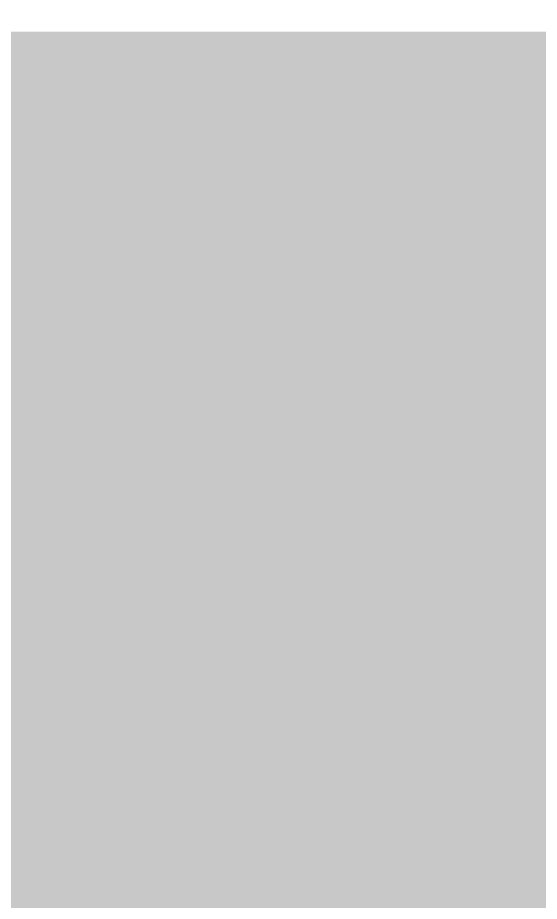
# Model space of a CAD drawing. Header units: inches. Extents: x -2 to 289, y -4 to 187.
# Drawn here: x 52.59092 to 52.60509, y 44.4485 to 44.47253 of the extents above; entities that cross this region are included whole.
import ezdxf

# ---------------------------------------------------------------- set-up
doc = ezdxf.new("R2010")
doc.units = ezdxf.units.IN
for name, color, linetype in [('Bottom Layer', 5, 'Continuous'), ('Layer 1', 16, 'Continuous'), ('Layer 2', 76, 'Continuous'), ('Top Layer', 1, 'Continuous'), ('Top Overlay', 2, 'Continuous')]:
    doc.layers.add(name, color=color, linetype=linetype)

# ---------------------------------------------------------------- blocks, each defined once
blk = doc.blocks.new('C___0603_38')
at = {"layer": 'Top Overlay', "const_width": 0.127}
blk.add_lwpolyline([(1.2446, 0.5334), (1.2446, -0.5334)], dxfattribs=at)

msp = doc.modelspace()

# ---------------------------------------------------------------- hatches: boundary and pattern name
at = {"layer": 'Bottom Layer'}
h = msp.add_hatch(color=5, dxfattribs=at)
edge = h.paths.add_edge_path()
edge.add_arc((52.310944, 44.751056), 0.299999, 0, 360)
at = {"layer": 'Layer 1'}
h = msp.add_hatch(color=16, dxfattribs=at)
edge = h.paths.add_edge_path()
edge.add_arc((52.310944, 44.751056), 0.299999, 0, 360)
at = {"layer": 'Layer 2'}
h = msp.add_hatch(color=76, dxfattribs=at)
edge = h.paths.add_edge_path()
edge.add_arc((52.310944, 44.751056), 0.299999, 0, 360)
at = {"layer": 'Top Layer'}
h = msp.add_hatch(color=1, dxfattribs=at)
edge = h.paths.add_edge_path()
edge.add_arc((52.310944, 44.751056), 0.299999, 0, 360)

# ---------------------------------------------------------------- block references
at = {"rotation": 90}
msp.add_blockref('C___0603_38', (52.310944, 43.164056), dxfattribs=at)

doc.saveas('drawing.dxf')
